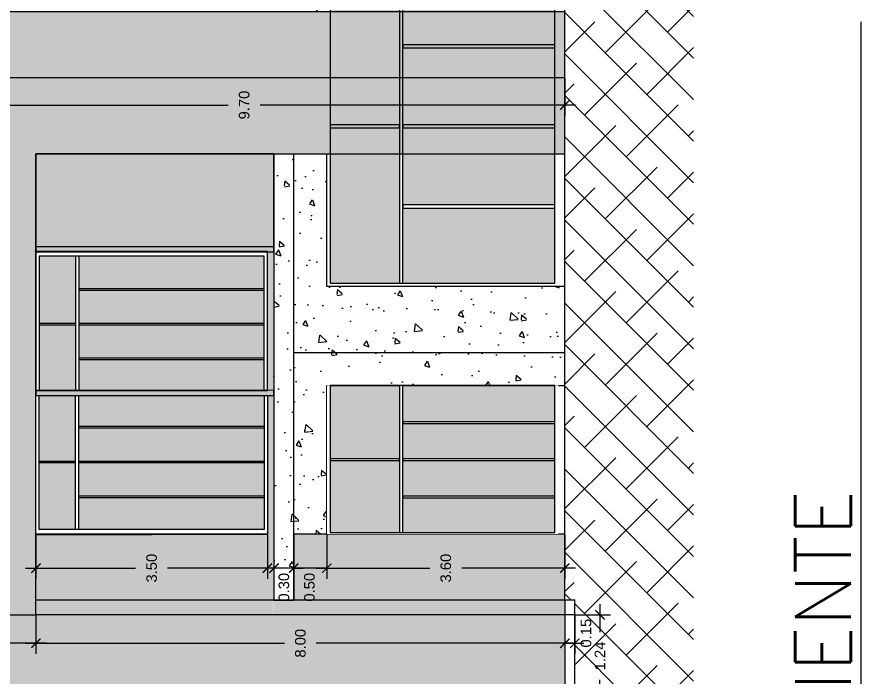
# Model space of a CAD drawing. Header units: metres. Extents: x 2618 to 2886, y 1654 to 1931.
# Drawn here: x 2802.95 to 2815.72, y 1788.01 to 1798 of the extents above; entities that cross this region are included whole.
import ezdxf

# ---------------------------------------------------------------- set-up
doc = ezdxf.new("R2010")
doc.units = ezdxf.units.M
doc.header["$PDMODE"] = 35
doc.linetypes.add('HIDDEN', pattern=[9.525, 6.35, -3.175])
for name, color, linetype in [('A-ANNO-DIMS-0100', 2, 'Continuous'), ('A-ANNO-TEXT', 3, 'Continuous'), ('A-ELEV0', 7, 'Continuous'), ('A-ELEV3', 2, 'Continuous'), ('A-ELEV5', 5, 'Continuous'), ('A-ELEV7', 8, 'Continuous'), ('A-PATT+', 8, 'Continuous')]:
    doc.layers.add(name, color=color, linetype=linetype)
doc.styles.add('ACABADOS', font='arial.ttf')
doc.styles.add('{18b73a54-fa43-428c-adcb-c1c7bbdf2c84}', font='Simplex.shx')
doc.dimstyles.new('100', dxfattribs={"dimtxt": 0.16, "dimasz": 0.14, "dimexe": 0.16, "dimexo": 0.01, "dimgap": 0.16, "dimtad": 0, "dimtih": 1, "dimtoh": 1, "dimzin": 1, "dimdsep": 46, "dimtxsty": 'ACABADOS', "dimblk": 'ARCHTICK', "dimcen": 0.16, "dimdle": 0.16, "dimclrd": 1, "dimclre": 8, "dimclrt": 2, "dimadec": 1, "dimazin": 0, "dimtp": 1.2, "dimtm": 0.6, "dimtfac": 1, "dimtix": 1, "dimtmove": 2, "dimatfit": 3, "dimldrblk": 'ARCHTICK', "dimfxl": 1, "dimtolj": 1, "dimtzin": 1, "dimarcsym": 0})

# ---------------------------------------------------------------- blocks, each defined once
blk = doc.blocks.new('A$Cf13f2d4b')
blk.add_wipeout([(-2.35, 4.797), (-2.4, 4.797), (-2.4, 0.05), (-2.35, 0.05)]).translate(0, 0, 0).dxf.layer = 'A-ELEV5'
blk.add_wipeout([(-0.05, 4.847), (0, 4.847), (0, 0), (-3.5, 0), (-3.5, 4.847), (-3.45, 4.847), (-3.45, 0.05), (-0.05, 0.05), (-0.05, 4.797), (-3.45, 4.797), (-3.45, 4.847)]).translate(0, 0, 0).dxf.layer = 'A-ELEV5'
at = {"layer": 'A-ELEV5', "transparency": 33554457}
h = blk.add_hatch(color=256, dxfattribs=at)
h.dxf.hatch_style = 1
h.paths.add_polyline_path([(-0.05, 1.187), (-2.35, 1.187), (-2.35, 0.05), (-0.05, 0.05)])
h.paths.add_polyline_path([(-0.05, 2.399), (-2.35, 2.399), (-2.35, 1.237), (-0.05, 1.237)])
h.paths.add_polyline_path([(-0.05, 3.61), (-2.35, 3.61), (-2.35, 2.449), (-0.05, 2.449)])
h.paths.add_polyline_path([(-0.05, 4.797), (-2.35, 4.797), (-2.35, 3.66), (-0.05, 3.66)])
h.paths.add_polyline_path([(-2.4, 4.797), (-3.45, 4.797), (-3.45, 2.449), (-2.4, 2.449)])
h.paths.add_polyline_path([(-2.4, 2.399), (-3.45, 2.399), (-3.45, 0.05), (-2.4, 0.05)])
at = {"layer": 'A-ELEV5', "elevation": 0}
for points in [[(-3.45, 4.797), (-3.45, 0.05), (-0.05, 0.05), (-0.05, 4.797)], [(-2.35, 4.797), (-2.4, 4.797), (-2.4, 0.05), (-2.35, 0.05)], [(-2.35, 1.237), (-2.35, 1.187), (-0.05, 1.187), (-0.05, 1.237)]]:
    blk.add_lwpolyline(points, close=True, dxfattribs=at)
for points in [[(-2.35, 3.66), (-2.35, 3.61), (-0.05, 3.61), (-0.05, 3.66)], [(-2.35, 2.449), (-2.35, 2.399), (-0.05, 2.399), (-0.05, 2.449)]]:
    blk.add_wipeout(points).translate(0, 0, 0).dxf.layer = 'A-ELEV5'
for points in [[(-2.35, 3.66), (-2.35, 3.61), (-0.05, 3.61), (-0.05, 3.66)], [(-2.35, 2.449), (-2.35, 2.399), (-0.05, 2.399), (-0.05, 2.449)]]:
    blk.add_lwpolyline(points, close=True, dxfattribs=at)
blk.add_wipeout([(-3.45, 2.449), (-3.45, 2.399), (-2.4, 2.399), (-2.4, 2.449)]).translate(0, 0, 0).dxf.layer = 'A-ELEV5'
blk.add_lwpolyline([(-3.45, 2.449), (-3.45, 2.399), (-2.4, 2.399), (-2.4, 2.449)], close=True, dxfattribs=at)
blk = doc.blocks.new('A$Cbb371402')
blk.add_wipeout([(2.25, 2.45), (2.25, 2.5), (0.025, 2.5), (0.025, 2.45)]).dxf.layer = 'A-ELEV5'
blk.add_wipeout([(2.25, 0.15), (2.25, 0.1), (0, 0.1), (0, 3.6), (2.25, 3.6), (2.25, 3.55), (0.025, 3.55), (0.025, 0.15), (2.25, 0.15), (2.25, 3.55), (2.25, 3.55)]).dxf.layer = 'A-ELEV5'
at = {"layer": 'A-ELEV5', "transparency": 33554457}
h = blk.add_hatch(color=256, dxfattribs=at)
h.dxf.hatch_style = 1
h.paths.add_polyline_path([(1.675, 2.45), (1.137, 2.45), (1.137, 0.15), (1.675, 0.15)])
h.paths.add_polyline_path([(1.7, 0.15), (2.25, 0.15), (2.25, 2.45), (1.7, 2.45)])
h.paths.add_polyline_path([(2.25, 2.5), (2.25, 3.55), (1.137, 3.55), (1.137, 2.5)])
h.paths.add_polyline_path([(1.112, 2.5), (1.112, 3.55), (0.025, 3.55), (0.025, 2.5)])
h.paths.add_polyline_path([(1.112, 2.45), (0.575, 2.45), (0.575, 0.15), (1.112, 0.15)])
h.paths.add_polyline_path([(0.55, 2.45), (0.025, 2.45), (0.025, 0.15), (0.55, 0.15)])
at = {"layer": 'A-ELEV5'}
for points in [[(2.25, 3.55), (0.025, 3.55), (0.025, 0.15), (2.25, 0.15)], [(2.25, 2.45), (2.25, 2.5), (0.025, 2.5), (0.025, 2.45)], [(0.575, 2.45), (0.55, 2.45), (0.55, 0.15), (0.575, 0.15)]]:
    blk.add_lwpolyline(points, close=True, dxfattribs=at)
for points in [[(1.137, 2.45), (1.112, 2.45), (1.112, 0.15), (1.137, 0.15)], [(1.7, 2.45), (1.675, 2.45), (1.675, 0.15), (1.7, 0.15)]]:
    blk.add_wipeout(points).dxf.layer = 'A-ELEV5'
for points in [[(1.137, 2.45), (1.112, 2.45), (1.112, 0.15), (1.137, 0.15)], [(1.7, 2.45), (1.675, 2.45), (1.675, 0.15), (1.7, 0.15)]]:
    blk.add_lwpolyline(points, close=True, dxfattribs=at)
blk.add_wipeout([(1.137, 3.55), (1.112, 3.55), (1.112, 2.5), (1.137, 2.5)]).dxf.layer = 'A-ELEV5'
blk.add_lwpolyline([(1.137, 3.55), (1.112, 3.55), (1.112, 2.5), (1.137, 2.5)], close=True, dxfattribs=at)
blk = doc.blocks.new('A$C73a9aa4e')
at = {"layer": 'A-ELEV5', "transparency": 33554457}
h = blk.add_hatch(color=256, dxfattribs=at)
h.dxf.hatch_style = 1
h.paths.add_polyline_path([(-2.9, 1.081), (-3.45, 1.081), (-3.45, 0.068), (-2.9, 0.068)])
h.paths.add_polyline_path([(-2.9, 2.1), (-3.45, 2.1), (-3.45, 1.106), (-2.9, 1.106)])
h.paths.add_polyline_path([(-2.85, 2.1), (-2.85, 1.631), (-0.05, 1.631), (-0.05, 2.1)])
h.paths.add_polyline_path([(-0.05, 1.106), (-0.05, 1.606), (-2.85, 1.606), (-2.85, 1.106)])
h.paths.add_polyline_path([(-0.05, 0.581), (-0.05, 1.081), (-2.85, 1.081), (-2.85, 0.581)])
h.paths.add_polyline_path([(-0.05, 0.068), (-0.05, 0.556), (-2.85, 0.556), (-2.85, 0.068)])
at = {"layer": 'A-ELEV5'}
for p, q in [((-2.9, 0.068), (-2.9, 2.1)), ((-2.85, 0.068), (-2.85, 2.1)), ((-2.85, 1.631), (-0.05, 1.631)), ((-2.85, 1.606), (-0.05, 1.606)), ((-3.45, 1.106), (-2.9, 1.106)), ((-3.45, 1.081), (-2.9, 1.081)), ((-2.85, 1.106), (-0.05, 1.106)), ((-2.85, 1.081), (-0.05, 1.081)), ((-2.85, 0.581), (-0.05, 0.581)), ((-2.85, 0.556), (-0.05, 0.556))]:
    blk.add_line(p, q, dxfattribs=at)
for points in [[(-3.5, 0), (-3.5, 2.1), (0, 2.1), (0, 0)], [(-3.45, 0.068), (-3.45, 2.1), (-0.05, 2.1), (-0.05, 0.068)]]:
    blk.add_lwpolyline(points, close=True, dxfattribs=at)
blk = doc.blocks.new('_ArchTick')
at = {"color": 0, "linetype": 'ByBlock', "const_width": 0.15}
blk.add_lwpolyline([(-0.5, -0.5), (0.5, 0.5)], dxfattribs=at)
blk = doc.blocks.new('*D654')
at = {"layer": 'A-ANNO-DIMS-0100', "color": 32, "lineweight": -2, "transparency": 16777216}
for p, q in [((2811.765, 1789.113), (2811.765, 1788.691)), ((2811.765, 1787.55), (2811.765, 1787.972))]:
    blk.add_line(p, q, dxfattribs=at)
at = {"layer": 'A-ANNO-DIMS-0100', "color": 8, "linetype": 'HIDDEN', "lineweight": -2, "transparency": 16777216}
for p, q in [((2811.394, 1788.953), (2811.925, 1788.953)), ((2811.394, 1787.71), (2811.925, 1787.71))]:
    blk.add_line(p, q, dxfattribs=at)
at = {"layer": 'Defpoints', "color": 0, "transparency": 16777216}
for p in [(2811.384, 1788.953), (2811.765, 1788.953), (2811.384, 1787.71, 0)]:
    blk.add_point(p, dxfattribs=at)
at = {"layer": 'A-ANNO-DIMS-0100', "color": 32, "lineweight": -2, "transparency": 16777216, "xscale": 0.14, "yscale": 0.14, "zscale": 0.14}
for p, rotation in [((2811.765, 1788.953), 90), ((2811.765, 1787.71), 270)]:
    blk.add_blockref('_ArchTick', p, dxfattribs=dict(at, rotation=rotation))
at = {"layer": 'A-ANNO-DIMS-0100', "transparency": 16777216, "insert": (2811.765, 1788.331), "char_height": 0.16, "attachment_point": 5, "rotation": 90, "style": 'ACABADOS'}
blk.add_mtext('\\A1;1.24', dxfattribs=at)
blk = doc.blocks.new('*D655')
at = {"layer": 'A-ANNO-DIMS-0100', "color": 8, "linetype": 'HIDDEN', "lineweight": -2, "transparency": 16777216}
for p, q in [((2807.634, 1790.166), (2807.634, 1789.5)), ((2811.234, 1790.166), (2811.234, 1789.5))]:
    blk.add_line(p, q, dxfattribs=at)
at = {"layer": 'A-ANNO-DIMS-0100', "color": 32, "lineweight": -2, "transparency": 16777216}
for p, q in [((2807.474, 1789.66), (2809.192, 1789.66)), ((2811.394, 1789.66), (2809.675, 1789.66))]:
    blk.add_line(p, q, dxfattribs=at)
at = {"layer": 'Defpoints', "color": 0, "transparency": 16777216}
for p in [(2807.634, 1790.176, 0), (2811.234, 1790.176, 0), (2807.634, 1789.66)]:
    blk.add_point(p, dxfattribs=at)
at = {"layer": 'A-ANNO-DIMS-0100', "color": 32, "lineweight": -2, "transparency": 16777216, "xscale": 0.14, "yscale": 0.14, "zscale": 0.14, "rotation": 180}
blk.add_blockref('_ArchTick', (2807.634, 1789.66), dxfattribs=at)
at = {"layer": 'A-ANNO-DIMS-0100', "color": 32, "lineweight": -2, "transparency": 16777216, "xscale": 0.14, "yscale": 0.14, "zscale": 0.14}
blk.add_blockref('_ArchTick', (2811.234, 1789.66), dxfattribs=at)
at = {"layer": 'A-ANNO-DIMS-0100', "transparency": 16777216, "insert": (2809.434, 1789.66), "char_height": 0.16, "attachment_point": 5, "rotation": 90, "style": 'ACABADOS'}
blk.add_mtext('\\A1;3.60', dxfattribs=at)
blk = doc.blocks.new('*D656')
at = {"layer": 'A-ANNO-DIMS-0100', "color": 8, "linetype": 'HIDDEN', "lineweight": -2, "transparency": 16777216}
for p, q in [((2807.134, 1790.166), (2807.134, 1789.5)), ((2807.634, 1790.166), (2807.634, 1789.5))]:
    blk.add_line(p, q, dxfattribs=at)
at = {"layer": 'A-ANNO-DIMS-0100', "color": 32, "lineweight": -2, "transparency": 16777216}
for p, q in [((2807.134, 1789.66), (2806.994, 1789.66)), ((2807.634, 1789.66), (2807.134, 1789.66)), ((2807.634, 1789.66), (2807.774, 1789.66))]:
    blk.add_line(p, q, dxfattribs=at)
at = {"layer": 'Defpoints', "color": 0, "transparency": 16777216}
for p in [(2807.134, 1790.176, 0), (2807.634, 1790.176, 0), (2807.134, 1789.66)]:
    blk.add_point(p, dxfattribs=at)
at = {"layer": 'A-ANNO-DIMS-0100', "color": 32, "lineweight": -2, "transparency": 16777216, "xscale": 0.14, "yscale": 0.14, "zscale": 0.14}
blk.add_blockref('_ArchTick', (2807.134, 1789.66), dxfattribs=at)
at = {"layer": 'A-ANNO-DIMS-0100', "color": 32, "lineweight": -2, "transparency": 16777216, "xscale": 0.14, "yscale": 0.14, "zscale": 0.14, "rotation": 180}
blk.add_blockref('_ArchTick', (2807.634, 1789.66), dxfattribs=at)
at = {"layer": 'A-ANNO-DIMS-0100', "transparency": 16777216, "insert": (2807.371, 1789.371), "char_height": 0.16, "attachment_point": 5, "rotation": 90, "style": 'ACABADOS'}
blk.add_mtext('\\A1;0.50', dxfattribs=at)
blk = doc.blocks.new('*D657')
at = {"layer": 'A-ANNO-DIMS-0100', "color": 8, "linetype": 'HIDDEN', "lineweight": -2, "transparency": 16777216}
for p, q in [((2806.834, 1790.166), (2806.834, 1789.5)), ((2807.134, 1790.166), (2807.134, 1789.5))]:
    blk.add_line(p, q, dxfattribs=at)
at = {"layer": 'A-ANNO-DIMS-0100', "color": 32, "lineweight": -2, "transparency": 16777216}
for p, q in [((2806.834, 1789.66), (2806.694, 1789.66)), ((2807.134, 1789.66), (2806.834, 1789.66)), ((2807.134, 1789.66), (2807.274, 1789.66))]:
    blk.add_line(p, q, dxfattribs=at)
at = {"layer": 'Defpoints', "color": 0, "transparency": 16777216}
for p in [(2806.834, 1790.176, 0), (2807.134, 1790.176, 0), (2806.834, 1789.66)]:
    blk.add_point(p, dxfattribs=at)
at = {"layer": 'A-ANNO-DIMS-0100', "color": 32, "lineweight": -2, "transparency": 16777216, "xscale": 0.14, "yscale": 0.14, "zscale": 0.14}
blk.add_blockref('_ArchTick', (2806.834, 1789.66), dxfattribs=at)
at = {"layer": 'A-ANNO-DIMS-0100', "color": 32, "lineweight": -2, "transparency": 16777216, "xscale": 0.14, "yscale": 0.14, "zscale": 0.14, "rotation": 180}
blk.add_blockref('_ArchTick', (2807.134, 1789.66), dxfattribs=at)
at = {"layer": 'A-ANNO-DIMS-0100', "transparency": 16777216, "insert": (2806.985, 1789.371), "char_height": 0.16, "attachment_point": 5, "rotation": 90, "style": 'ACABADOS'}
blk.add_mtext('\\A1;0.30', dxfattribs=at)
blk = doc.blocks.new('*D658')
at = {"layer": 'A-ANNO-DIMS-0100', "color": 8, "linetype": 'HIDDEN', "lineweight": -2, "transparency": 16777216}
for p, q in [((2803.234, 1790.166), (2803.234, 1789.5)), ((2806.734, 1790.166), (2806.734, 1789.5))]:
    blk.add_line(p, q, dxfattribs=at)
at = {"layer": 'A-ANNO-DIMS-0100', "color": 32, "lineweight": -2, "transparency": 16777216}
for p, q in [((2803.074, 1789.66), (2804.742, 1789.66)), ((2806.894, 1789.66), (2805.226, 1789.66))]:
    blk.add_line(p, q, dxfattribs=at)
at = {"layer": 'Defpoints', "color": 0, "transparency": 16777216}
for p in [(2803.234, 1790.176, 0), (2806.734, 1790.176, 0), (2803.234, 1789.66)]:
    blk.add_point(p, dxfattribs=at)
at = {"layer": 'A-ANNO-DIMS-0100', "color": 32, "lineweight": -2, "transparency": 16777216, "xscale": 0.14, "yscale": 0.14, "zscale": 0.14, "rotation": 180}
blk.add_blockref('_ArchTick', (2803.234, 1789.66), dxfattribs=at)
at = {"layer": 'A-ANNO-DIMS-0100', "color": 32, "lineweight": -2, "transparency": 16777216, "xscale": 0.14, "yscale": 0.14, "zscale": 0.14}
blk.add_blockref('_ArchTick', (2806.734, 1789.66), dxfattribs=at)
at = {"layer": 'A-ANNO-DIMS-0100', "transparency": 16777216, "insert": (2804.984, 1789.66), "char_height": 0.16, "attachment_point": 5, "rotation": 90, "style": 'ACABADOS'}
blk.add_mtext('\\A1;3.50', dxfattribs=at)
blk = doc.blocks.new('*D659')
at = {"layer": 'A-ANNO-DIMS-0100', "color": 8, "linetype": 'HIDDEN', "lineweight": -2, "transparency": 16777216}
for p, q in [((2801.534, 1788.943), (2801.534, 1788.363)), ((2803.234, 1788.943), (2803.234, 1788.363))]:
    blk.add_line(p, q, dxfattribs=at)
at = {"layer": 'A-ANNO-DIMS-0100', "color": 32, "lineweight": -2, "transparency": 16777216}
for p, q in [((2801.374, 1788.523), (2802.142, 1788.523)), ((2803.394, 1788.523), (2802.626, 1788.523))]:
    blk.add_line(p, q, dxfattribs=at)
at = {"layer": 'Defpoints', "color": 0, "transparency": 16777216}
for p in [(2801.534, 1788.953, 0), (2803.234, 1788.953, 0), (2801.534, 1788.523)]:
    blk.add_point(p, dxfattribs=at)
at = {"layer": 'A-ANNO-DIMS-0100', "color": 32, "lineweight": -2, "transparency": 16777216, "xscale": 0.14, "yscale": 0.14, "zscale": 0.14, "rotation": 180}
blk.add_blockref('_ArchTick', (2801.534, 1788.523), dxfattribs=at)
at = {"layer": 'A-ANNO-DIMS-0100', "color": 32, "lineweight": -2, "transparency": 16777216, "xscale": 0.14, "yscale": 0.14, "zscale": 0.14}
blk.add_blockref('_ArchTick', (2803.234, 1788.523), dxfattribs=at)
at = {"layer": 'A-ANNO-DIMS-0100', "transparency": 16777216, "insert": (2802.384, 1788.523), "char_height": 0.16, "attachment_point": 5, "rotation": 90, "style": 'ACABADOS'}
blk.add_mtext('\\A1;1.70', dxfattribs=at)
blk = doc.blocks.new('*D660')
at = {"layer": 'A-ANNO-DIMS-0100', "color": 8, "linetype": 'HIDDEN', "lineweight": -2, "transparency": 16777216}
for p, q in [((2803.234, 1788.943), (2803.234, 1788.363)), ((2811.234, 1788.943), (2811.234, 1788.363))]:
    blk.add_line(p, q, dxfattribs=at)
at = {"layer": 'A-ANNO-DIMS-0100', "color": 32, "lineweight": -2, "transparency": 16777216}
for p, q in [((2803.074, 1788.523), (2806.992, 1788.523)), ((2811.394, 1788.523), (2807.475, 1788.523))]:
    blk.add_line(p, q, dxfattribs=at)
at = {"layer": 'Defpoints', "color": 0, "transparency": 16777216}
for p in [(2803.234, 1788.953, 0), (2811.234, 1788.953), (2811.234, 1788.523)]:
    blk.add_point(p, dxfattribs=at)
at = {"layer": 'A-ANNO-DIMS-0100', "color": 32, "lineweight": -2, "transparency": 16777216, "xscale": 0.14, "yscale": 0.14, "zscale": 0.14, "rotation": 180}
blk.add_blockref('_ArchTick', (2803.234, 1788.523), dxfattribs=at)
at = {"layer": 'A-ANNO-DIMS-0100', "color": 32, "lineweight": -2, "transparency": 16777216, "xscale": 0.14, "yscale": 0.14, "zscale": 0.14}
blk.add_blockref('_ArchTick', (2811.234, 1788.523), dxfattribs=at)
at = {"layer": 'A-ANNO-DIMS-0100', "transparency": 16777216, "insert": (2807.234, 1788.523), "char_height": 0.16, "attachment_point": 5, "rotation": 90, "style": 'ACABADOS'}
blk.add_mtext('\\A1;8.00', dxfattribs=at)
blk = doc.blocks.new('*D661')
at = {"layer": 'A-ANNO-DIMS-0100', "color": 8, "linetype": 'HIDDEN', "lineweight": -2, "transparency": 16777216}
for p, q in [((2811.234, 1788.943), (2811.234, 1788.363)), ((2811.384, 1788.943), (2811.384, 1788.363))]:
    blk.add_line(p, q, dxfattribs=at)
at = {"layer": 'A-ANNO-DIMS-0100', "color": 32, "lineweight": -2, "transparency": 16777216}
for p, q in [((2811.234, 1788.523), (2811.094, 1788.523)), ((2811.234, 1788.523), (2811.384, 1788.523)), ((2811.384, 1788.523), (2811.524, 1788.523))]:
    blk.add_line(p, q, dxfattribs=at)
at = {"layer": 'Defpoints', "color": 0, "transparency": 16777216}
for p in [(2811.234, 1788.953), (2811.384, 1788.953), (2811.384, 1788.523)]:
    blk.add_point(p, dxfattribs=at)
at = {"layer": 'A-ANNO-DIMS-0100', "color": 32, "lineweight": -2, "transparency": 16777216, "xscale": 0.14, "yscale": 0.14, "zscale": 0.14}
blk.add_blockref('_ArchTick', (2811.234, 1788.523), dxfattribs=at)
at = {"layer": 'A-ANNO-DIMS-0100', "color": 32, "lineweight": -2, "transparency": 16777216, "xscale": 0.14, "yscale": 0.14, "zscale": 0.14, "rotation": 180}
blk.add_blockref('_ArchTick', (2811.384, 1788.523), dxfattribs=at)
at = {"layer": 'A-ANNO-DIMS-0100', "transparency": 16777216, "insert": (2811.555, 1788.676), "char_height": 0.16, "attachment_point": 5, "rotation": 90, "style": 'ACABADOS'}
blk.add_mtext('\\A1;0.15', dxfattribs=at)
blk = doc.blocks.new('*D670')
at = {"layer": 'A-ANNO-DIMS-0100', "color": 8, "linetype": 'HIDDEN', "lineweight": -2, "transparency": 16777216}
for p, q in [((2801.534, 1797.073), (2801.534, 1796.51)), ((2811.234, 1797.073), (2811.234, 1796.51))]:
    blk.add_line(p, q, dxfattribs=at)
at = {"layer": 'A-ANNO-DIMS-0100', "color": 8, "lineweight": -2, "transparency": 16777216}
for p, q in [((2801.374, 1796.67), (2806.142, 1796.67)), ((2811.394, 1796.67), (2806.625, 1796.67))]:
    blk.add_line(p, q, dxfattribs=at)
at = {"layer": 'Defpoints', "color": 0, "transparency": 16777216}
for p in [(2801.534, 1797.083), (2811.234, 1797.083, 0), (2801.534, 1796.67)]:
    blk.add_point(p, dxfattribs=at)
at = {"layer": 'A-ANNO-DIMS-0100', "color": 8, "lineweight": -2, "transparency": 16777216, "xscale": 0.14, "yscale": 0.14, "zscale": 0.14, "rotation": 180}
blk.add_blockref('_ArchTick', (2801.534, 1796.67), dxfattribs=at)
at = {"layer": 'A-ANNO-DIMS-0100', "color": 8, "lineweight": -2, "transparency": 16777216, "xscale": 0.14, "yscale": 0.14, "zscale": 0.14}
blk.add_blockref('_ArchTick', (2811.234, 1796.67), dxfattribs=at)
at = {"layer": 'A-ANNO-DIMS-0100', "transparency": 16777216, "insert": (2806.384, 1796.67), "char_height": 0.16, "attachment_point": 5, "rotation": 90, "style": 'ACABADOS'}
blk.add_mtext('\\A1;9.70', dxfattribs=at)

msp = doc.modelspace()

# ---------------------------------------------------------------- hatches: boundary and pattern name
at = {"layer": 'A-ELEV5', "true_color": 0xca8581}
h = msp.add_hatch(color=23, dxfattribs=at)
h.dxf.hatch_style = 1
h.paths.add_polyline_path([(2806.834, 1792.352), (2803.234, 1792.351), (2803.234, 1792.274), (2806.834, 1792.275)])
h.paths.add_polyline_path([(2803.234, 1794.45), (2806.734, 1794.45), (2806.734, 1792.352), (2806.834, 1792.352), (2806.834, 1795.933), (2803.234, 1795.933)])
h = msp.add_hatch(color=23, dxfattribs=at)
h.dxf.hatch_style = 1
h.paths.add_polyline_path([(2811.234, 1789.905), (2811.234, 1790.176), (2807.134, 1790.176), (2807.134, 1789.178), (2806.831, 1789.178), (2806.831, 1788.953), (2811.234, 1788.953)])
h.paths.add_polyline_path([(2806.834, 1792.275), (2806.734, 1792.276), (2806.734, 1790.176), (2803.234, 1790.175), (2803.234, 1788.953), (2806.834, 1788.953)])
at = {"layer": 'A-PATT+', "transparency": 33554513}
h = msp.add_hatch(dxfattribs=at)
h.set_pattern_fill('ANSI38', color=256, scale=0.14, angle=270, style=0)
h.set_pattern_definition([(315, (4549.0317, -901.5113), (0.314308964, 0.314308964), []), (45, (4549.0317, -901.5113), (0.314308964, 0.94292689), [1.11125, -0.66675])])
h.paths.add_polyline_path([(2813.183, 1825.513), (2811.234, 1825.513), (2811.234, 1789.178), (2811.384, 1789.178), (2811.384, 1786.93), (2811.383, 1786.93), (2811.383, 1784.465), (2811.383, 1775.685), (2813.183, 1775.685)])

# ---------------------------------------------------------------- linework, layer by layer
at = {"layer": 'A-ANNO-TEXT'}
msp.add_line((2815.716, 1780.433, 0), (2815.716, 1797.932, 0), dxfattribs=at)
at = {"layer": 'A-ELEV0', "lineweight": 5, "const_width": 0.02, "elevation": 0}
msp.add_lwpolyline([(2811.234, 1825.513), (2811.234, 1789.178), (2811.384, 1789.178), (2811.383, 1783.29), (2811.383, 1783.29), (2811.383, 1775.686)], dxfattribs=at)
at = {"layer": 'A-ELEV0', "elevation": 0}
msp.add_lwpolyline([(2811.384, 1789.178), (2811.234, 1789.178), (2811.234, 1787.155), (2811.384, 1787.155)], close=True, dxfattribs=at)
at = {"layer": 'A-ELEV3', "elevation": 0}
msp.add_lwpolyline([(2806.834, 1795.933), (2806.834, 1789.178), (2807.134, 1789.178), (2807.134, 1795.933)], dxfattribs=at)
at = {"layer": 'A-ELEV5'}
for p, q in [((2803.234, 1794.527, 0), (2806.834, 1794.527, 0)), ((2807.134, 1792.925, 0), (2811.234, 1792.925, 0)), ((2803.234, 1792.275, 0), (2803.234, 1792.35, 0)), ((2803.234, 1790.166), (2806.734, 1790.176, 0)), ((2811.384, 1789.178, 0), (2803.234, 1789.178, 0)), ((2811.384, 1788.953, 0), (2803.234, 1788.953, 0))]:
    msp.add_line(p, q, dxfattribs=at)
at = {"layer": 'A-ELEV5', "elevation": 0}
for points in [[(2803.234, 1794.45), (2806.834, 1794.45), (2806.834, 1795.933), (2803.234, 1795.933)], [(2803.234, 1792.274), (2806.834, 1792.275), (2806.834, 1792.352), (2803.234, 1792.351)]]:
    msp.add_lwpolyline(points, close=True, dxfattribs=at)
for points in [[(2807.634, 1790.176), (2807.634, 1792.425), (2811.234, 1792.425)], [(2811.234, 1790.176), (2807.134, 1790.176), (2807.134, 1789.176)]]:
    msp.add_lwpolyline(points, dxfattribs=at)

# ---------------------------------------------------------------- block references
at = {"layer": 'A-ELEV5'}
for name, p in [('A$Cf13f2d4b', (2811.134, 1793.924)), ('A$C73a9aa4e', (2806.734, 1790.176, 0))]:
    msp.add_blockref(name, p, dxfattribs=at)
at = {"layer": 'A-ELEV5', "xscale": -1, "rotation": 180}
msp.add_blockref('A$C73a9aa4e', (2806.734, 1794.451, 0), dxfattribs=at)

# ---------------------------------------------------------------- texts
at = {"layer": 'A-ANNO-TEXT', "insert": (2814.718, 1780.678, 0), "char_height": 0.84375, "attachment_point": 1, "rotation": 90, "style": '{18b73a54-fa43-428c-adcb-c1c7bbdf2c84}'}
msp.add_mtext_dynamic_manual_height_columns('ALZADO PONIENTE', width=22.63976, gutter_width=64.749, heights=[0], dxfattribs=at)

# ---------------------------------------------------------------- dimensions: what is measured, and where the dimension line sits
at = {"layer": 'A-ANNO-DIMS-0100', "color": 32, "true_color": 0xcc6600}
for base, p1, p2, picture, middle in [((2803.234, 1789.66), (2806.734, 1790.176, 0), (2803.234, 1790.176, 0), '*D658', (2804.984, 1789.66)), ((2801.534, 1788.523), (2803.234, 1788.953, 0), (2801.534, 1788.953, 0), '*D659', (2802.384, 1788.523)), ((2811.234, 1788.523), (2803.234, 1788.953, 0), (2811.234, 1788.953), '*D660', (2807.234, 1788.523))]:
    dim = msp.add_linear_dim(base=base, p1=p1, p2=p2, dimstyle='100', override={"dimclrd": 32, "dimclrt": 256}, dxfattribs=at)
    dim.commit()
    dim.dimension.update_dxf_attribs({"geometry": picture, "text_midpoint": middle, "text_rotation": 90})
for base, p1, p2, picture, middle in [((2806.834, 1789.66), (2807.134, 1790.176, 0), (2806.834, 1790.176, 0), '*D657', (2806.985, 1789.371)), ((2811.384, 1788.523), (2811.234, 1788.953), (2811.384, 1788.953), '*D661', (2811.555, 1788.676))]:
    dim = msp.add_linear_dim(base=base, p1=p1, p2=p2, dimstyle='100', override={"dimclrd": 32, "dimclrt": 256}, dxfattribs=at)
    dim.commit()
    dim.dimension.update_dxf_attribs({"geometry": picture, "text_midpoint": middle, "dimtype": 160, "text_rotation": 90})
dim = msp.add_linear_dim(base=(2811.765, 1788.953), p1=(2811.384, 1787.71, 0), p2=(2811.384, 1788.953), angle=90, dimstyle='100', override={"dimclrd": 32, "dimclrt": 256}, dxfattribs=at)
dim.commit()
dim.dimension.update_dxf_attribs({"geometry": '*D654', "text_midpoint": (2811.765, 1788.331), "text_rotation": 90})

# ---------------------------------------------------------------- next in the draw order: hatches: boundary and pattern name
at = {"layer": 'A-ELEV0', "true_color": 0xa24744}
h = msp.add_hatch(color=15, dxfattribs=at)
h.dxf.hatch_style = 1
h.paths.add_polyline_path([(2811.234, 1798.079), (2801.534, 1798.079), (2801.534, 1797.083), (2811.234, 1797.083)])
h.paths.add_polyline_path([(2811.234, 1797.083), (2801.534, 1797.083), (2801.534, 1788.953), (2803.234, 1788.953), (2803.234, 1795.933), (2811.234, 1795.933)])
at = {"layer": 'A-ELEV7', "true_color": 0xe8cac9}
h = msp.add_hatch(color=254, dxfattribs=at)
h.dxf.hatch_style = 1
h.paths.add_polyline_path([(2807.634, 1787.485), (2806.734, 1787.485), (2806.734, 1779.486), (2811.383, 1779.486), (2811.383, 1779.886), (2807.634, 1779.886)])
h.paths.add_polyline_path([(2811.234, 1788.953), (2801.534, 1788.953), (2801.534, 1799.759), (2800.134, 1799.759), (2800.134, 1787.485), (2811.234, 1787.485)])
at = {"layer": 'A-PATT+', "transparency": 33554513}
h = msp.add_hatch(dxfattribs=at)
h.set_pattern_fill('AR-CONC', color=256, scale=0.005, angle=270)
h.set_pattern_definition([(320, (0, -69.2951), (-0.07969543, -0.91092334), [0.09525, -1.04775]), (265, (0, -69.2951), (0.95528423, 0.1762171), [0.0762, -0.83820292]), (10.451445, (-0.0066, -69.371), (0.87558876, -0.73470624), [0.08095004, -0.89045122]), (316.1842, (0.254, -69.2951), (-0.21021164, -1.3553952), [0.142875, -1.571625]), (6.635558, (0.2365, -69.408), (1.2371306, -1.18702067), [0.1214251, -1.33567804]), (261.18415, (0.254, -69.2951), (1.2371306, -1.18702067), [0.11429984, -1.25729866]), (291, (0.1905, -69.4221), (-0.51132599, -0.75807196), [0.09525, -1.04775]), (236, (0.1905, -69.4221), (0.92093983, -0.30901014), [0.0762, -0.8382]), (341.451445, (0.1479, -69.4853), (0.40961384, -1.0670821), [0.08095004, -0.8904497]), (307.5, (0, -69.2951), (0.422775194, -0.015443016), [0, -0.82804, 0, -0.8509, 0, -0.841375]), (277.5, (0, -69.2951), (0.500902874, -0.33409831), [0, -0.48514, 0, -0.80899, 0, -0.320675]), (237.5, (5e-17, -69.0119), (-0.02864372, -0.677952976), [0, -0.3175, 0, -0.9906, 0, -1.31445]), (227.5, (8e-17, -68.8849), (0.12713246, -0.74064591), [0, -0.41275, 0, -0.65786, 0, -0.93345])])
h.paths.add_polyline_path([(2811.234, 1793.925), (2807.634, 1793.925), (2807.634, 1795.933), (2806.834, 1795.933), (2806.834, 1792.925), (2811.234, 1792.925)])
h.paths.add_polyline_path([(2811.234, 1792.925), (2806.834, 1792.925), (2806.834, 1789.178), (2807.134, 1789.176), (2807.134, 1790.176), (2807.634, 1790.176), (2807.634, 1792.425), (2811.234, 1792.425)])
h.paths.add_polyline_path([(2807.634, 1798.771), (2811.134, 1798.771), (2811.134, 1799.771), (2807.634, 1799.771), (2807.634, 1804.532), (2811.134, 1804.532), (2811.134, 1805.994), (2807.134, 1805.994), (2807.134, 1798.079), (2807.634, 1798.079)])

# ---------------------------------------------------------------- next in the draw order: linework, layer by layer
at = {"layer": 'A-ELEV0'}
msp.add_line((2811.234, 1797.083, 0), (2801.534, 1797.083), dxfattribs=at)
at = {"layer": 'A-ELEV0', "elevation": 0}
msp.add_lwpolyline([(2811.234, 1798.079), (2801.534, 1798.079), (2801.534, 1788.953), (2803.234, 1788.953), (2803.234, 1795.933), (2811.234, 1795.933)], dxfattribs=at)
at = {"layer": 'A-ELEV5', "elevation": 0}
msp.add_lwpolyline([(2811.234, 1793.925), (2807.634, 1793.925), (2807.634, 1795.933)], dxfattribs=at)

# ---------------------------------------------------------------- next in the draw order: dimensions: what is measured, and where the dimension line sits
at = {"layer": 'A-ANNO-DIMS-0100', "color": 32, "true_color": 0xcc6600}
dim = msp.add_linear_dim(base=(2801.534, 1796.67), p1=(2811.234, 1797.083, 0), p2=(2801.534, 1797.083), dimstyle='100', override={"dimclrd": 8, "dimclrt": 256}, dxfattribs=at)
dim.commit()
dim.dimension.update_dxf_attribs({"geometry": '*D670', "text_midpoint": (2806.384, 1796.67), "text_rotation": 90})

# ---------------------------------------------------------------- next in the draw order: block references
at = {"layer": 'A-ELEV5', "rotation": 90}
msp.add_blockref('A$Cbb371402', (2811.234, 1790.176, 0), dxfattribs=at)

# ---------------------------------------------------------------- next in the draw order: dimensions: what is measured, and where the dimension line sits
at = {"layer": 'A-ANNO-DIMS-0100', "color": 32, "true_color": 0xcc6600}
dim = msp.add_linear_dim(base=(2807.134, 1789.66), p1=(2807.634, 1790.176, 0), p2=(2807.134, 1790.176, 0), dimstyle='100', override={"dimclrd": 32, "dimclrt": 256}, dxfattribs=at)
dim.commit()
dim.dimension.update_dxf_attribs({"geometry": '*D656', "text_midpoint": (2807.371, 1789.371), "dimtype": 160, "text_rotation": 90})
dim = msp.add_linear_dim(base=(2807.634, 1789.66), p1=(2811.234, 1790.176, 0), p2=(2807.634, 1790.176, 0), dimstyle='100', override={"dimclrd": 32, "dimclrt": 256}, dxfattribs=at)
dim.commit()
dim.dimension.update_dxf_attribs({"geometry": '*D655', "text_midpoint": (2809.434, 1789.66), "text_rotation": 90})

doc.saveas('drawing.dxf')
